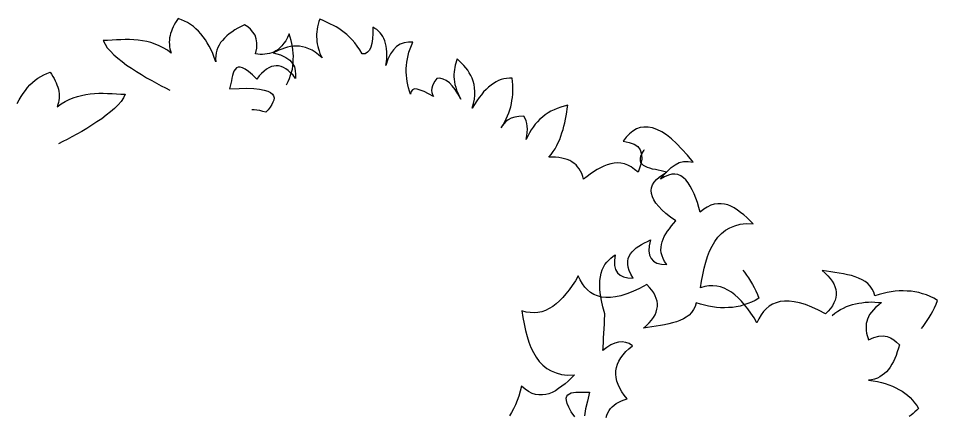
# Model space of a CAD drawing. Extents: x -24232 to 27340, y -23039 to 23489.
# Drawn here: x -6682 to -6054, y -8324 to -8053 of the extents above; entities that cross this region are included whole.
import ezdxf

# ---------------------------------------------------------------- set-up
doc = ezdxf.new("R2010")
doc.units = 0
doc.header["$LTSCALE"] = 10
doc.layers.add('1', color=1, linetype='CONTINUOUS')

msp = doc.modelspace()

# ---------------------------------------------------------------- linework, layer by layer
at = {"layer": '1'}
for points in [[(-6498.71, -8098.27), (-6498.71, -8098.27), (-6497.54, -8096.09), (-6496.66, -8094.01), (-6495.9, -8091.78), (-6495.28, -8089.68), (-6494.67, -8087.57), (-6494.31, -8085.3), (-6494.1, -8083.16), (-6494.02, -8081), (-6493.94, -8078.84), (-6494.13, -8076.65), (-6494.32, -8074.47), (-6494.65, -8072.27), (-6494.97, -8070.07), (-6495.58, -8067.98), (-6496.17, -8065.75), (-6496.76, -8063.53), (-6496.76, -8063.53), (-6497.95, -8065.98), (-6499.12, -8068.17), (-6500.38, -8069.94), (-6501.76, -8071.57), (-6503.12, -8073.06), (-6504.45, -8074.14), (-6505.89, -8075.09), (-6507.33, -8075.89), (-6508.75, -8076.56), (-6510.28, -8076.95), (-6511.79, -8077.21), (-6513.44, -8077.45), (-6515.08, -8077.56), (-6516.7, -8077.54), (-6518.31, -8077.38), (-6519.92, -8077.22), (-6519.92, -8077.22), (-6518.98, -8073.25), (-6518.91, -8069.74), (-6519.3, -8066.85), (-6520.13, -8064.33), (-6521.56, -8062.3), (-6523.26, -8060.37), (-6525.13, -8058.7), (-6527.29, -8057.26), (-6527.29, -8057.26), (-6529.57, -8058.39), (-6531.86, -8059.66), (-6534, -8060.8), (-6535.91, -8062.24), (-6537.8, -8063.54), (-6539.42, -8064.87), (-6541.05, -8066.33), (-6542.43, -8067.96), (-6543.66, -8069.46), (-6544.64, -8071.12), (-6545.48, -8072.8), (-6546.2, -8074.62), (-6546.66, -8076.48), (-6546.99, -8078.47), (-6547.05, -8080.5), (-6546.85, -8082.55), (-6546.85, -8082.55), (-6547.93, -8079.74), (-6549, -8076.92), (-6550.11, -8074.37), (-6551.36, -8071.95), (-6552.75, -8069.64), (-6554.03, -8067.49), (-6555.59, -8065.44), (-6557.16, -8063.52), (-6558.74, -8061.74), (-6560.48, -8060.08), (-6562.22, -8058.55), (-6564.11, -8057.15), (-6566.15, -8055.86), (-6568.22, -8054.85), (-6570.29, -8053.83), (-6572.5, -8052.93), (-6572.5, -8052.93), (-6573.45, -8054.33), (-6574.41, -8055.86), (-6575.23, -8057.27), (-6575.92, -8058.82), (-6576.61, -8060.25), (-6577.15, -8061.68), (-6577.72, -8063.25), (-6578.13, -8064.7), (-6578.41, -8066.16), (-6578.56, -8067.64), (-6578.71, -8069.25), (-6578.59, -8070.75), (-6578.47, -8072.25), (-6578.2, -8073.63), (-6577.81, -8075.16), (-6577.28, -8076.7), (-6577.28, -8076.7), (-6579.93, -8074.68), (-6582.75, -8073.05), (-6585.46, -8071.7), (-6588.31, -8070.47), (-6591.2, -8069.5), (-6593.97, -8068.82), (-6596.9, -8068.26), (-6599.84, -8067.84), (-6602.79, -8067.55), (-6605.75, -8067.39), (-6608.73, -8067.37), (-6611.72, -8067.48), (-6614.71, -8067.59), (-6617.7, -8067.7), (-6620.7, -8067.94), (-6623.69, -8068.05), (-6623.69, -8068.05), (-6622.44, -8070.48), (-6620.92, -8072.93), (-6618.85, -8075.3), (-6616.4, -8077.85), (-6613.78, -8080.14), (-6610.76, -8082.47), (-6607.74, -8084.8), (-6604.44, -8087.02), (-6601, -8089.25), (-6597.55, -8091.35), (-6594.11, -8093.46), (-6590.63, -8095.29), (-6587.3, -8097.24), (-6584.08, -8098.91), (-6581.12, -8100.43), (-6578.29, -8101.92)], [(-6065.5, -8264.71), (-6064.36, -8263.32), (-6062.94, -8261.29), (-6061.52, -8259.26), (-6060.22, -8257.09), (-6058.92, -8254.92), (-6057.76, -8252.73), (-6056.58, -8250.41), (-6055.52, -8247.94), (-6054.47, -8245.47), (-6054.47, -8245.47), (-6057.03, -8244), (-6059.49, -8242.81), (-6062.09, -8241.74), (-6064.72, -8240.94), (-6067.35, -8240.14), (-6070, -8239.6), (-6072.54, -8239.22), (-6075.23, -8239.09), (-6077.93, -8238.96), (-6080.64, -8238.96), (-6083.37, -8239.23), (-6086.12, -8239.64), (-6088.87, -8240.04), (-6091.64, -8240.72), (-6094.42, -8241.39), (-6097.22, -8242.33), (-6097.22, -8242.33), (-6098.06, -8239.81), (-6099.2, -8237.67), (-6100.5, -8235.78), (-6102.08, -8234), (-6103.98, -8232.59), (-6106.02, -8231.31), (-6108.35, -8230.26), (-6110.7, -8229.35), (-6113.33, -8228.55), (-6115.97, -8227.88), (-6118.76, -8227.34), (-6121.55, -8226.79), (-6124.49, -8226.37), (-6127.42, -8225.94), (-6130.36, -8225.52), (-6133.3, -8225.09), (-6133.3, -8225.09), (-6131.18, -8226.92), (-6129.33, -8228.73), (-6127.74, -8230.51), (-6126.44, -8232.4), (-6125.26, -8234.14), (-6124.49, -8235.98), (-6124, -8237.92), (-6123.64, -8239.72), (-6123.69, -8241.61), (-6123.88, -8243.49), (-6124.46, -8245.33), (-6125.19, -8247.15), (-6126.19, -8249.08), (-6127.6, -8250.98), (-6129.14, -8252.86), (-6130.94, -8254.71), (-6130.94, -8254.71), (-6135.83, -8252.06), (-6140.36, -8249.99), (-6144.67, -8248.34), (-6148.61, -8247.14), (-6152.33, -8246.37), (-6155.8, -8245.89), (-6158.91, -8245.85), (-6161.93, -8246.23), (-6164.58, -8247.05), (-6167.12, -8248.02), (-6169.29, -8249.43), (-6171.35, -8251.12), (-6173.17, -8253.11), (-6174.89, -8255.38), (-6176.36, -8257.94), (-6177.71, -8260.65), (-6177.71, -8260.65), (-6179.68, -8257.34), (-6181.81, -8254.15), (-6183.95, -8251.23), (-6186.12, -8248.45), (-6188.31, -8245.93), (-6190.52, -8243.68), (-6192.88, -8241.55), (-6195.15, -8239.83), (-6197.58, -8238.38), (-6200.04, -8237.19), (-6202.65, -8236.25), (-6205.17, -8235.73), (-6207.86, -8235.47), (-6210.58, -8235.6), (-6213.33, -8236.01), (-6216.25, -8236.8), (-6216.25, -8236.8), (-6215.53, -8232.27), (-6214.69, -8227.88), (-6213.72, -8223.51), (-6212.64, -8219.42), (-6211.43, -8215.48), (-6209.99, -8211.83), (-6208.29, -8208.34), (-6206.48, -8205.13), (-6204.32, -8202.37), (-6201.89, -8199.76), (-6199.24, -8197.59), (-6196.22, -8195.85), (-6192.83, -8194.43), (-6189.08, -8193.44), (-6184.98, -8193.04), (-6180.38, -8193.09), (-6180.38, -8193.09), (-6182.47, -8190.98), (-6184.57, -8188.88), (-6186.69, -8187.05), (-6188.96, -8185.33), (-6191.1, -8183.77), (-6193.26, -8182.33), (-6195.45, -8181.17), (-6197.66, -8180.27), (-6199.92, -8179.78), (-6202.18, -8179.42), (-6204.49, -8179.46), (-6206.82, -8179.78), (-6209.2, -8180.49), (-6211.62, -8181.74), (-6213.94, -8183.27), (-6216.45, -8185.32), (-6216.45, -8185.32), (-6217.33, -8181.99), (-6218.36, -8178.64), (-6219.41, -8175.55), (-6220.6, -8172.59), (-6221.83, -8169.9), (-6223.21, -8167.46), (-6224.61, -8165.15), (-6226.18, -8163.24), (-6227.93, -8161.71), (-6229.7, -8160.45), (-6231.64, -8159.58), (-6233.64, -8159.25), (-6235.81, -8159.31), (-6238.17, -8159.89), (-6240.72, -8160.99), (-6243.45, -8162.62), (-6243.45, -8162.62), (-6241.14, -8159.73), (-6238.71, -8157.13), (-6236.18, -8154.8), (-6233.55, -8152.9), (-6230.7, -8151.42), (-6227.78, -8150.62), (-6224.65, -8150.52), (-6221.33, -8151.12), (-6221.33, -8151.12), (-6225.18, -8146.27), (-6228.97, -8142.11), (-6232.53, -8138.37), (-6236, -8135.18), (-6239.53, -8132.53), (-6242.71, -8130.46), (-6245.93, -8128.79), (-6249.07, -8127.66), (-6252, -8127.1), (-6254.84, -8127.09), (-6257.45, -8127.51), (-6259.97, -8128.35), (-6262.43, -8129.87), (-6264.77, -8131.67), (-6266.9, -8134.03), (-6268.93, -8136.81), (-6268.93, -8136.81), (-6264.82, -8137.62), (-6261.54, -8138.76), (-6259.01, -8140.5), (-6257.33, -8142.69), (-6256.4, -8145.63), (-6256.33, -8149.02), (-6257.14, -8153.14), (-6258.84, -8157.98), (-6258.84, -8157.98), (-6261.21, -8155.99), (-6263.48, -8154.27), (-6265.8, -8153.1), (-6268.17, -8152.32), (-6270.55, -8151.81), (-6272.83, -8151.59), (-6275.15, -8151.77), (-6277.5, -8152.21), (-6279.87, -8152.92), (-6282.12, -8153.79), (-6284.53, -8154.9), (-6286.83, -8156.16), (-6289.14, -8157.7), (-6291.46, -8159.23), (-6293.66, -8160.91), (-6296, -8162.71), (-6296, -8162.71), (-6296.49, -8160.76), (-6297.26, -8158.93), (-6298.04, -8157.22), (-6298.96, -8155.64), (-6300.05, -8154.32), (-6301.14, -8152.99), (-6302.52, -8151.91), (-6303.9, -8150.82), (-6305.45, -8149.99), (-6307.14, -8149.28), (-6308.97, -8148.7), (-6310.83, -8148.24), (-6312.96, -8147.9), (-6315.1, -8147.68), (-6317.28, -8147.74), (-6319.72, -8147.77), (-6319.72, -8147.77), (-6318.18, -8145.89), (-6316.76, -8143.86), (-6315.49, -8141.96), (-6314.32, -8139.77), (-6313.31, -8137.71), (-6312.28, -8135.5), (-6311.51, -8133.28), (-6310.75, -8131.05), (-6309.99, -8128.82), (-6309.36, -8126.58), (-6308.86, -8124.2), (-6308.35, -8121.81), (-6307.84, -8119.42), (-6307.47, -8117.02), (-6307.1, -8114.62), (-6306.73, -8112.22), (-6306.73, -8112.22), (-6309.22, -8112.79), (-6311.59, -8113.5), (-6313.98, -8114.35), (-6316.11, -8115.36), (-6318.24, -8116.36), (-6320.25, -8117.52), (-6322.27, -8118.81), (-6324.04, -8120.26), (-6325.82, -8121.84), (-6327.47, -8123.44), (-6329, -8125.19), (-6330.4, -8127.08), (-6331.69, -8129.12), (-6332.97, -8131.16), (-6334.14, -8133.35), (-6335.18, -8135.68), (-6335.18, -8135.68), (-6334.66, -8133.16), (-6334.43, -8130.88), (-6334.34, -8128.59), (-6334.41, -8126.55), (-6334.76, -8124.62), (-6335.26, -8122.81), (-6335.92, -8121.25), (-6336.85, -8119.67), (-6336.85, -8119.67), (-6340.25, -8119.88), (-6343.01, -8120.42), (-6345.39, -8121.13), (-6347.38, -8122.15), (-6348.99, -8123.35), (-6350.21, -8124.72), (-6351.29, -8126.1), (-6352.26, -8127.63), (-6352.26, -8127.63), (-6350.97, -8125.59), (-6349.82, -8123.54), (-6348.82, -8121.6), (-6347.94, -8119.52), (-6347.05, -8117.44), (-6346.31, -8115.35), (-6345.69, -8113.25), (-6345.21, -8111.13), (-6344.87, -8108.99), (-6344.52, -8106.86), (-6344.31, -8104.72), (-6344.23, -8102.56), (-6344.15, -8100.4), (-6344.21, -8098.23), (-6344.39, -8095.91), (-6344.71, -8093.71), (-6344.71, -8093.71), (-6346.6, -8093.66), (-6348.52, -8093.87), (-6350.31, -8094.24), (-6352.12, -8094.74), (-6353.95, -8095.37), (-6355.66, -8096.28), (-6357.39, -8097.33), (-6359.13, -8098.51), (-6360.89, -8099.83), (-6362.53, -8101.43), (-6364.2, -8103.16), (-6365.74, -8105.04), (-6367.29, -8107.05), (-6368.87, -8109.33), (-6370.45, -8111.61), (-6371.92, -8114.18), (-6371.92, -8114.18), (-6371.06, -8111.01), (-6370.51, -8108.09), (-6370.24, -8105.4), (-6370.26, -8102.83), (-6370.42, -8100.38), (-6370.73, -8098.04), (-6371.32, -8095.82), (-6372.08, -8093.85), (-6372.97, -8091.86), (-6374, -8090), (-6375.05, -8088.27), (-6376.38, -8086.65), (-6377.71, -8085.03), (-6379.18, -8083.53), (-6380.66, -8082.03), (-6382.27, -8080.52), (-6382.27, -8080.52), (-6382.69, -8081.97), (-6383.1, -8083.41), (-6383.51, -8084.86), (-6383.94, -8086.45), (-6384.09, -8087.92), (-6384.38, -8089.52), (-6384.4, -8091.14), (-6384.43, -8092.76), (-6384.32, -8094.4), (-6384.09, -8096.18), (-6383.73, -8097.98), (-6383.24, -8099.92), (-6382.62, -8101.88), (-6381.87, -8103.85), (-6380.86, -8105.98), (-6379.72, -8108.12), (-6379.72, -8108.12), (-6381.67, -8104.55), (-6383.53, -8101.52), (-6385.59, -8099.01), (-6387.55, -8096.92), (-6389.7, -8095.36), (-6391.78, -8094.47), (-6394.02, -8093.85), (-6396.19, -8093.9), (-6396.19, -8093.9), (-6397.45, -8095.68), (-6398.42, -8097.34), (-6399.13, -8099.03), (-6399.56, -8100.61), (-6399.7, -8102.09), (-6399.58, -8103.59), (-6399.04, -8105), (-6398.36, -8106.28), (-6398.36, -8106.28), (-6401.83, -8104.45), (-6404.8, -8102.94), (-6407.4, -8101.87), (-6409.51, -8101.25), (-6411.25, -8101.08), (-6412.66, -8101.62), (-6413.58, -8102.75), (-6414.05, -8104.73), (-6414.05, -8104.73), (-6414.79, -8102.63), (-6415.38, -8100.4), (-6415.99, -8098.31), (-6416.45, -8096.1), (-6416.64, -8093.91), (-6416.83, -8091.73), (-6417.02, -8089.54), (-6416.93, -8087.25), (-6416.85, -8085.09), (-6416.49, -8082.83), (-6416.13, -8080.56), (-6415.64, -8078.31), (-6415.14, -8076.05), (-6414.37, -8073.69), (-6413.47, -8071.48), (-6412.56, -8069.13), (-6412.56, -8069.13), (-6415.54, -8069.11), (-6418.44, -8069.63), (-6421.1, -8070.59), (-6423.57, -8072.24), (-6425.69, -8074.47), (-6427.72, -8077.25), (-6429.43, -8080.87), (-6430.94, -8085.19), (-6430.94, -8085.19), (-6430.56, -8082.65), (-6430.32, -8080.24), (-6430.23, -8077.95), (-6430.28, -8075.78), (-6430.49, -8073.72), (-6430.7, -8071.81), (-6431.07, -8070.01), (-6431.58, -8068.33), (-6432.24, -8066.78), (-6432.91, -8065.36), (-6433.85, -8063.91), (-6434.82, -8062.73), (-6435.93, -8061.68), (-6437.05, -8060.62), (-6438.46, -8059.8), (-6439.86, -8058.98), (-6439.86, -8058.98), (-6439.74, -8063.2), (-6439.98, -8066.96), (-6440.43, -8070.17), (-6441.08, -8072.68), (-6442.1, -8074.74), (-6443.45, -8076.1), (-6445.03, -8077.03), (-6446.95, -8077.24), (-6446.95, -8077.24), (-6448.71, -8074.5), (-6450.35, -8071.9), (-6452.16, -8069.69), (-6453.85, -8067.62), (-6455.69, -8065.68), (-6457.56, -8064.01), (-6459.32, -8062.62), (-6461.21, -8061.21), (-6462.98, -8059.95), (-6464.9, -8058.81), (-6466.7, -8057.82), (-6468.63, -8056.82), (-6470.44, -8055.96), (-6472.25, -8055.11), (-6474.2, -8054.24), (-6476.01, -8053.38), (-6476.01, -8053.38), (-6476.58, -8055.09), (-6477.04, -8056.94), (-6477.48, -8058.66), (-6477.78, -8060.39), (-6477.96, -8062.13), (-6478.12, -8063.74), (-6478.15, -8065.49), (-6478.04, -8067.13), (-6477.94, -8068.77), (-6477.69, -8070.42), (-6477.31, -8072.08), (-6476.92, -8073.61), (-6476.4, -8075.15), (-6475.89, -8076.82), (-6475.21, -8078.24), (-6474.42, -8079.81), (-6474.42, -8079.81), (-6476.8, -8077.82), (-6479.07, -8076.1), (-6481.23, -8074.67), (-6483.43, -8073.64), (-6485.65, -8072.88), (-6487.76, -8072.26), (-6489.89, -8071.92), (-6491.92, -8071.85), (-6493.96, -8071.92), (-6496.01, -8072.13), (-6497.95, -8072.61), (-6500.04, -8073.22), (-6501.86, -8073.85), (-6503.85, -8074.74), (-6505.83, -8075.63), (-6507.68, -8076.53), (-6507.68, -8076.53), (-6502.8, -8077.82), (-6499.18, -8079.53), (-6496.38, -8081.43), (-6494.57, -8083.64), (-6493.31, -8085.94), (-6492.76, -8088.56), (-6492.47, -8091.16), (-6492.6, -8093.86), (-6492.6, -8093.86), (-6494.16, -8091.81), (-6495.88, -8090.02), (-6497.49, -8088.5), (-6499.14, -8087.39), (-6500.8, -8086.41), (-6502.36, -8085.72), (-6504.09, -8085.41), (-6505.7, -8085.25), (-6507.35, -8085.5), (-6509.01, -8085.87), (-6510.71, -8086.65), (-6512.29, -8087.58), (-6513.91, -8088.91), (-6515.7, -8090.5), (-6517.22, -8092.24), (-6518.92, -8094.37), (-6518.92, -8094.37), (-6521.88, -8091.37), (-6524.51, -8089.22), (-6526.79, -8087.64), (-6528.72, -8086.64), (-6530.3, -8086.21), (-6531.67, -8086.34), (-6532.8, -8086.77), (-6533.71, -8087.77), (-6534.5, -8088.91), (-6535.05, -8090.34), (-6535.47, -8091.93), (-6535.93, -8093.78), (-6536.25, -8095.64), (-6536.7, -8097.49), (-6537.01, -8099.22), (-6537.45, -8100.94), (-6537.45, -8100.94), (-6531.06, -8100.76), (-6525.63, -8100.62), (-6520.91, -8100.81), (-6517.04, -8101.33), (-6513.85, -8101.92), (-6511.34, -8102.57), (-6509.54, -8103.56), (-6508.29, -8104.63), (-6507.46, -8105.8), (-6507.19, -8107.18), (-6507.33, -8108.65), (-6507.89, -8110.22), (-6508.72, -8111.77), (-6509.85, -8113.55), (-6511.24, -8115.31), (-6512.77, -8117.06), (-6512.77, -8117.06), (-6514.87, -8116.44), (-6516.85, -8115.84), (-6518.84, -8115.51), (-6520.73, -8115.46), (-6522.24, -8115.41)], [(-6682.32, -8111.02), (-6681.07, -8108.59), (-6679.67, -8106.29), (-6678.39, -8104.13), (-6676.83, -8102.08), (-6675.26, -8100.17), (-6673.68, -8098.39), (-6671.95, -8096.73), (-6670.2, -8095.2), (-6668.31, -8093.79), (-6666.27, -8092.51), (-6664.2, -8091.49), (-6662.14, -8090.47), (-6659.92, -8089.58), (-6659.92, -8089.58), (-6658.97, -8090.97), (-6658.01, -8092.5), (-6657.19, -8093.91), (-6656.5, -8095.47), (-6655.81, -8096.89), (-6655.27, -8098.33), (-6654.71, -8099.9), (-6654.29, -8101.35), (-6654.01, -8102.81), (-6653.87, -8104.28), (-6653.71, -8105.89), (-6653.83, -8107.39), (-6653.95, -8108.9), (-6654.22, -8110.28), (-6654.61, -8111.8), (-6655.14, -8113.35), (-6655.14, -8113.35), (-6652.49, -8111.32), (-6649.68, -8109.69), (-6646.97, -8108.34), (-6644.11, -8107.11), (-6641.22, -8106.15), (-6638.45, -8105.47), (-6635.52, -8104.91), (-6632.59, -8104.48), (-6629.64, -8104.19), (-6626.67, -8104.03), (-6623.69, -8104.01), (-6620.7, -8104.12), (-6617.71, -8104.23), (-6614.72, -8104.34), (-6611.72, -8104.59), (-6608.73, -8104.7), (-6608.73, -8104.7), (-6609.98, -8107.13), (-6611.5, -8109.58), (-6613.57, -8111.95), (-6616.02, -8114.49), (-6618.64, -8116.78), (-6621.66, -8119.11), (-6624.68, -8121.44), (-6627.98, -8123.66), (-6631.42, -8125.9), (-6634.87, -8128), (-6638.32, -8130.1), (-6641.79, -8131.93), (-6645.12, -8133.89), (-6648.34, -8135.56), (-6651.3, -8137.07), (-6654.14, -8138.57)], [(-6280.68, -8325.36), (-6280.12, -8323.79), (-6279.42, -8322.1), (-6278.6, -8320.69), (-6277.52, -8319.31), (-6276.45, -8318.06), (-6275.11, -8316.84), (-6273.66, -8315.9), (-6271.93, -8314.85), (-6270.23, -8314.07), (-6268.26, -8313.31), (-6266.17, -8312.7), (-6266.17, -8312.7), (-6268.23, -8310.2), (-6269.88, -8307.74), (-6271.27, -8305.3), (-6272.38, -8302.89), (-6273.23, -8300.5), (-6273.81, -8298.14), (-6273.99, -8295.82), (-6273.9, -8293.53), (-6273.54, -8291.26), (-6272.78, -8289.03), (-6271.89, -8286.82), (-6270.59, -8284.65), (-6269.03, -8282.5), (-6267.19, -8280.38), (-6265.11, -8278.41), (-6262.6, -8276.36), (-6262.6, -8276.36), (-6264.9, -8274.91), (-6267.26, -8274.14), (-6269.66, -8273.77), (-6272.25, -8273.92), (-6274.75, -8274.62), (-6277.43, -8275.71), (-6280.05, -8277.49), (-6282.83, -8279.65), (-6282.83, -8279.65), (-6282.67, -8278.04), (-6282.66, -8276.55), (-6282.5, -8274.95), (-6282.48, -8273.32), (-6282.34, -8271.85), (-6282.31, -8270.23), (-6282.17, -8268.75), (-6282.14, -8267.13), (-6281.98, -8265.52), (-6281.97, -8264.03), (-6281.82, -8262.42), (-6281.79, -8260.8), (-6281.65, -8259.32), (-6281.62, -8257.7), (-6281.48, -8256.22), (-6281.45, -8254.6), (-6281.45, -8254.6), (-6282.75, -8249.87), (-6283.68, -8245.58), (-6284.39, -8241.72), (-6284.85, -8238.15), (-6284.94, -8234.9), (-6284.91, -8231.92), (-6284.52, -8229.25), (-6284.01, -8226.86), (-6283.25, -8224.63), (-6282.38, -8222.69), (-6281.41, -8221.02), (-6280.16, -8219.39), (-6278.81, -8218.03), (-6277.46, -8216.67), (-6275.99, -8215.46), (-6274.39, -8214.4), (-6274.39, -8214.4), (-6274.91, -8218.28), (-6274.82, -8221.54), (-6274.15, -8224.31), (-6272.88, -8226.6), (-6271.01, -8228.27), (-6268.69, -8229.45), (-6265.78, -8230.14), (-6262.27, -8230.22), (-6262.27, -8230.22), (-6263.77, -8227.63), (-6264.88, -8225.09), (-6265.47, -8222.86), (-6265.81, -8220.8), (-6265.88, -8218.76), (-6265.56, -8216.89), (-6264.86, -8215.2), (-6264.03, -8213.66), (-6262.94, -8212.28), (-6261.59, -8210.92), (-6260.11, -8209.58), (-6258.36, -8208.39), (-6256.49, -8207.22), (-6254.49, -8206.2), (-6252.36, -8205.19), (-6250.23, -8204.18), (-6250.23, -8204.18), (-6251.16, -8208.15), (-6251.37, -8211.65), (-6250.98, -8214.53), (-6250, -8216.93), (-6248.28, -8218.73), (-6245.97, -8220.04), (-6242.92, -8220.74), (-6239.29, -8220.96), (-6239.29, -8220.96), (-6240.71, -8218.93), (-6241.74, -8216.93), (-6242.49, -8214.96), (-6242.98, -8213.02), (-6243.19, -8211.1), (-6243.14, -8209.21), (-6242.82, -8207.35), (-6242.37, -8205.49), (-6241.65, -8203.67), (-6240.93, -8201.84), (-6239.81, -8200.06), (-6238.68, -8198.27), (-6237.43, -8196.5), (-6236.02, -8194.61), (-6234.63, -8192.85), (-6233.1, -8191.1), (-6233.1, -8191.1), (-6236.65, -8188.59), (-6239.79, -8186.11), (-6242.53, -8183.68), (-6244.73, -8181.29), (-6246.68, -8179.07), (-6248.08, -8176.77), (-6249.09, -8174.64), (-6249.7, -8172.55), (-6249.9, -8170.5), (-6249.58, -8168.63), (-6248.98, -8166.66), (-6247.85, -8164.74), (-6246.32, -8162.99), (-6244.39, -8161.29), (-6242.06, -8159.62), (-6239.33, -8157.99), (-6239.33, -8157.99), (-6241.18, -8157.54), (-6243.17, -8157.07), (-6245.15, -8156.61), (-6247.01, -8156.16), (-6249, -8155.82), (-6250.71, -8155.25), (-6252.41, -8154.68), (-6253.85, -8154.13), (-6255.12, -8153.33), (-6256.12, -8152.42), (-6256.83, -8151.4), (-6257.25, -8150.14), (-6257.24, -8148.65), (-6256.93, -8146.92), (-6256.06, -8144.98), (-6254.77, -8142.8), (-6254.77, -8142.8), (-6254.84, -8142.69)], [(-6187.42, -8224.69), (-6186.28, -8226.09), (-6184.86, -8228.11), (-6183.44, -8230.14), (-6182.14, -8232.31), (-6180.85, -8234.49), (-6179.68, -8236.67), (-6178.51, -8239), (-6177.45, -8241.46), (-6176.39, -8243.93), (-6176.39, -8243.93), (-6178.96, -8245.4), (-6181.41, -8246.59), (-6184.01, -8247.66), (-6186.64, -8248.47), (-6189.27, -8249.27), (-6191.93, -8249.8), (-6194.46, -8250.19), (-6197.16, -8250.32), (-6199.85, -8250.45), (-6202.56, -8250.44), (-6205.3, -8250.17), (-6208.05, -8249.77), (-6210.79, -8249.36), (-6213.57, -8248.69), (-6216.34, -8248.01), (-6219.15, -8247.07), (-6219.15, -8247.07), (-6219.98, -8249.59), (-6221.12, -8251.74), (-6222.43, -8253.62), (-6224.01, -8255.41), (-6225.9, -8256.81), (-6227.94, -8258.1), (-6230.28, -8259.14), (-6232.62, -8260.05), (-6235.25, -8260.85), (-6237.9, -8261.52), (-6240.69, -8262.06), (-6243.48, -8262.61), (-6246.41, -8263.04), (-6249.35, -8263.46), (-6252.29, -8263.89), (-6255.22, -8264.31), (-6255.22, -8264.31), (-6253.1, -8262.48), (-6251.25, -8260.67), (-6249.67, -8258.89), (-6248.36, -8257), (-6247.18, -8255.26), (-6246.41, -8253.42), (-6245.93, -8251.48), (-6245.57, -8249.68), (-6245.62, -8247.79), (-6245.8, -8245.91), (-6246.39, -8244.08), (-6247.11, -8242.25), (-6248.12, -8240.32), (-6249.52, -8238.43), (-6251.06, -8236.55), (-6252.87, -8234.69), (-6252.87, -8234.69), (-6257.75, -8237.34), (-6262.29, -8239.42), (-6266.59, -8241.06), (-6270.54, -8242.26), (-6274.25, -8243.04), (-6277.73, -8243.51), (-6280.84, -8243.55), (-6283.85, -8243.17), (-6286.51, -8242.35), (-6289.04, -8241.38), (-6291.21, -8239.97), (-6293.28, -8238.28), (-6295.1, -8236.29), (-6296.81, -8234.02), (-6298.28, -8231.46), (-6299.63, -8228.75), (-6299.63, -8228.75), (-6301.61, -8232.06), (-6303.73, -8235.25), (-6305.88, -8238.17), (-6308.04, -8240.96), (-6310.23, -8243.47), (-6312.45, -8245.72), (-6314.81, -8247.85), (-6317.08, -8249.57), (-6319.51, -8251.03), (-6321.96, -8252.22), (-6324.58, -8253.15), (-6327.1, -8253.67), (-6329.78, -8253.94), (-6332.5, -8253.8), (-6335.25, -8253.39), (-6338.17, -8252.6), (-6338.17, -8252.6), (-6337.46, -8257.13), (-6336.62, -8261.52), (-6335.64, -8265.89), (-6334.56, -8269.98), (-6333.36, -8273.93), (-6331.92, -8277.58), (-6330.22, -8281.06), (-6328.41, -8284.27), (-6326.24, -8287.04), (-6323.82, -8289.64), (-6321.16, -8291.82), (-6318.15, -8293.55), (-6314.76, -8294.97), (-6311.01, -8295.96), (-6306.9, -8296.37), (-6302.3, -8296.32), (-6302.3, -8296.32), (-6304.4, -8298.42), (-6306.49, -8300.52), (-6308.61, -8302.36), (-6310.88, -8304.07), (-6313.03, -8305.64), (-6315.19, -8307.07), (-6317.38, -8308.23), (-6319.59, -8309.13), (-6321.84, -8309.62), (-6324.11, -8309.98), (-6326.42, -8309.94), (-6328.75, -8309.63), (-6331.12, -8308.91), (-6333.55, -8307.66), (-6335.87, -8306.13), (-6338.37, -8304.08), (-6338.37, -8304.08), (-6339.26, -8307.42), (-6340.28, -8310.77), (-6341.33, -8313.85), (-6342.53, -8316.81), (-6343.75, -8319.51), (-6345.14, -8321.94), (-6346.53, -8324.25)], [(-6126.42, -8255.74), (-6126.42, -8255.74), (-6124.51, -8254.17), (-6122.64, -8252.89), (-6120.61, -8251.71), (-6118.67, -8250.69), (-6116.72, -8249.67), (-6114.57, -8248.87), (-6112.51, -8248.24), (-6110.41, -8247.74), (-6108.31, -8247.24), (-6106.13, -8246.99), (-6103.95, -8246.75), (-6101.73, -8246.63), (-6099.51, -8246.52), (-6097.34, -8246.7), (-6095.04, -8246.84), (-6092.74, -8246.98), (-6092.74, -8246.98), (-6094.91, -8248.64), (-6096.83, -8250.21), (-6098.32, -8251.79), (-6099.64, -8253.46), (-6100.83, -8255.1), (-6101.63, -8256.61), (-6102.27, -8258.21), (-6102.78, -8259.78), (-6103.16, -8261.3), (-6103.24, -8262.88), (-6103.19, -8264.42), (-6103.1, -8266.08), (-6102.89, -8267.71), (-6102.54, -8269.29), (-6102.07, -8270.84), (-6101.6, -8272.38), (-6101.6, -8272.38), (-6097.89, -8270.69), (-6094.46, -8269.92), (-6091.56, -8269.73), (-6088.92, -8270.06), (-6086.64, -8271.05), (-6084.42, -8272.34), (-6082.41, -8273.84), (-6080.58, -8275.68), (-6080.58, -8275.68), (-6081.24, -8278.13), (-6082.02, -8280.63), (-6082.72, -8282.95), (-6083.75, -8285.1), (-6084.66, -8287.21), (-6085.64, -8289.06), (-6086.75, -8290.95), (-6088.07, -8292.63), (-6089.3, -8294.13), (-6090.74, -8295.42), (-6092.22, -8296.57), (-6093.87, -8297.64), (-6095.59, -8298.45), (-6097.49, -8299.17), (-6099.46, -8299.63), (-6101.51, -8299.84), (-6101.51, -8299.84), (-6098.54, -8300.34), (-6095.57, -8300.84), (-6092.85, -8301.42), (-6090.23, -8302.16), (-6087.69, -8303.08), (-6085.33, -8303.91), (-6083.01, -8305.03), (-6080.82, -8306.19), (-6078.76, -8307.39), (-6076.79, -8308.76), (-6074.95, -8310.17), (-6073.2, -8311.75), (-6071.54, -8313.5), (-6070.14, -8315.32), (-6068.73, -8317.15), (-6067.42, -8319.14), (-6067.42, -8319.14), (-6068.6, -8320.35), (-6069.91, -8321.6), (-6071.13, -8322.67), (-6072.52, -8323.66), (-6073.78, -8324.61)], [(-6302.03, -8324.89), (-6304.4, -8321.41), (-6306, -8318.41), (-6307.1, -8315.86), (-6307.71, -8313.77), (-6307.82, -8312.13), (-6307.42, -8310.82), (-6306.78, -8309.8), (-6305.63, -8309.1), (-6304.36, -8308.55), (-6302.84, -8308.29), (-6301.2, -8308.18), (-6299.3, -8308.1), (-6297.41, -8308.15), (-6295.51, -8308.06), (-6293.75, -8308.1), (-6291.98, -8308), (-6291.98, -8308), (-6293.4, -8314.23), (-6294.6, -8319.53), (-6295.33, -8324.19)]]:
    msp.add_lwpolyline(points, dxfattribs=at)

doc.saveas('drawing.dxf')
